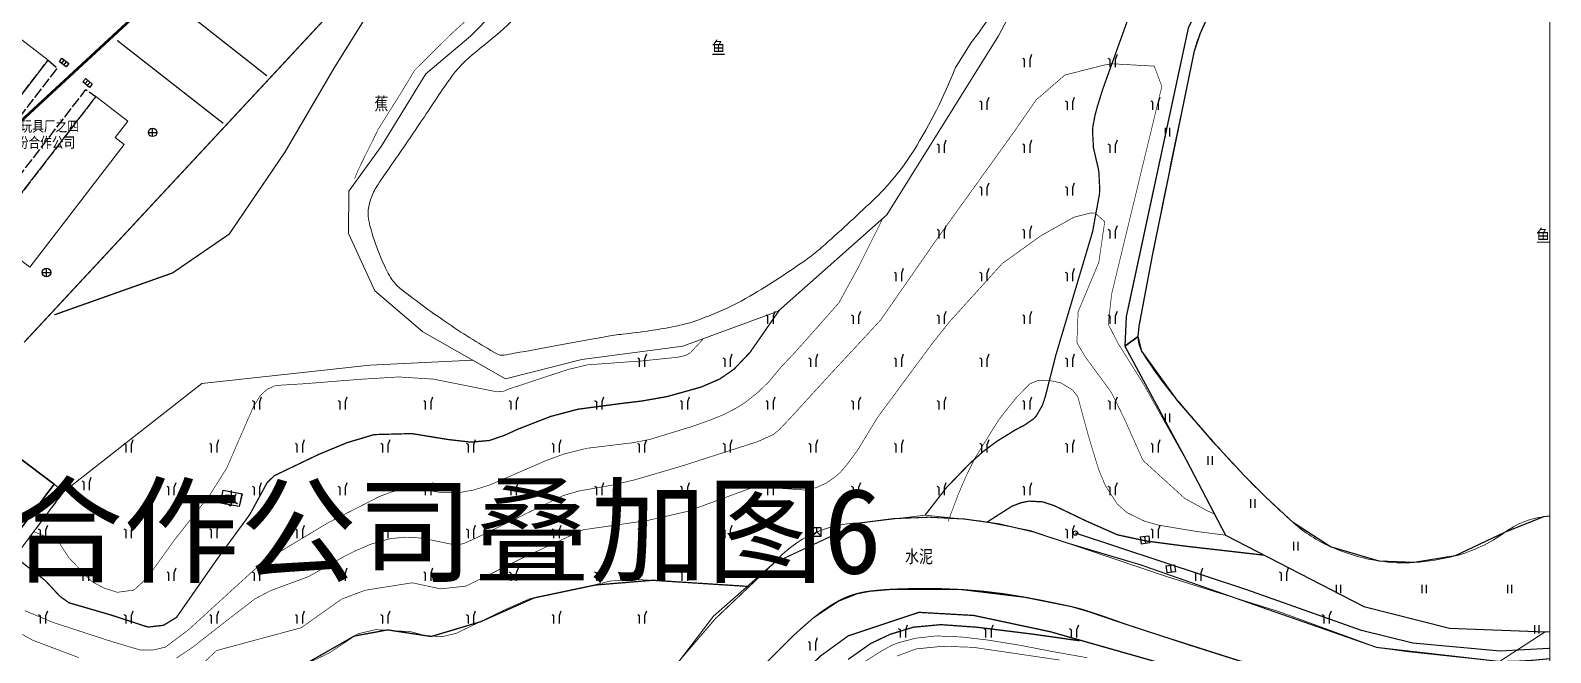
# Model space of a CAD drawing. Extents: x 396500 to 398250, y 1005980 to 1008200.
# Drawn here: x 397522.4 to 397700.1, y 1006905.8 to 1006978.5 of the extents above; entities that cross this region are included whole.
import ezdxf
from ezdxf.enums import TextEntityAlignment as Align

# ---------------------------------------------------------------- set-up
doc = ezdxf.new("R2010")
doc.units = 0
doc.header["$LTSCALE"] = 0.5
for name, pattern in [('X3', [5, 4, -1]), ('X39', [3, 2.5, -0.5]), ('X5', [3, 2, -1])]:
    doc.linetypes.add(name, pattern=pattern)
doc.layers.get('0').update_dxf_attribs({"linetype": 'CONTINUOUS'})
doc.layers.add('ASSIST', color=7, linetype='CONTINUOUS', plot=False)
for name, color, linetype in [('DGX', 2, 'CONTINUOUS'), ('DLDW', 11, 'CONTINUOUS'), ('DLSS', 4, 'CONTINUOUS'), ('DMTZ', 3, 'CONTINUOUS'), ('GXYZ', 2, 'CONTINUOUS'), ('JMD', 6, 'CONTINUOUS'), ('SXSS', 5, 'CONTINUOUS'), ('ZBTZ', 3, 'CONTINUOUS'), ('权属人', 160, 'CONTINUOUS'), ('用地红线', 1, 'CONTINUOUS'), ('门牌号', 1, 'CONTINUOUS')]:
    doc.layers.add(name, color=color, linetype=linetype)
doc.layers.add('绘图层', color=6, linetype='CONTINUOUS', lineweight=5)
doc.styles.add('粗等线体', font='simhei.ttf')
doc.styles.add('细等线体', font='长等线体_0.TTF', dxfattribs={"width": 0.8})
doc.linetypes.add('10421', pattern='A,2,[150,AAA.SHX,S=1,R=0,X=0,Y=1],1e-11', length=2.00000000001)
doc.linetypes.add('1161', pattern='A,0,[149,AAA.SHX,S=0.15,R=0,X=0,Y=0],-1.6', length=1.6)
doc.linetypes.add('443', pattern='A,5,[169,AAA.SHX,S=0.83,R=0,X=0,Y=0],5', length=10)
doc.linetypes.add('8353', pattern='A,1.5,[145,AAA.SHX,S=1,R=0,X=0,Y=-0.1],1.5,-1,1.5,[145,AAA.SHX,S=1,R=0,X=0,Y=1.1],1.5,-1', length=8)

# ---------------------------------------------------------------- blocks, each defined once
blk = doc.blocks.new('gc049')
for p, q in [((-1, 1), (-1, -1)), ((1, 1), (-1, 1)), ((-1, -1), (0, 0)), ((0, 0), (0, 1)), ((0, 0), (1, -1)), ((1, -1), (1, 1)), ((-1, -1), (1, -1))]:
    blk.add_line(p, q)
blk = doc.blocks.new('gc121')
for p, q in [((-0.5, -1), (-0.5, 1)), ((0.5, -1), (0.5, 1))]:
    blk.add_line(p, q)
blk = doc.blocks.new('gc043')
for p, q in [((-1, 0), (1, 0)), ((-8.881784197001252e-16, -1), (-8.881784197001252e-16, 1))]:
    blk.add_line(p, q)
blk.add_circle((0, 0), 1)
blk = doc.blocks.new('gc041')
for p, q in [((-1, 0.5), (1, 0.5)), ((-1, -0.5), (-1, 0.5)), ((-0.3300000000000001, 0.5), (-0.3300000000000001, -0.5)), ((0.3300000000000001, 0.5), (0.3300000000000001, -0.5)), ((1, 0.5), (1, -0.5)), ((1, -0.5), (-1, -0.5))]:
    blk.add_line(p, q)
blk = doc.blocks.new('gc170')
at = {"linetype": 'Continuous'}
blk.add_circle((0, 0), 0.5, dxfattribs=at)
blk = doc.blocks.new('gc246')
at = {"flags": 128}
for points in [[(-0.3932589669458864, 0.419282816671533), (-0.3932589669458862, 2.219282816671533), (-0.8262716688381055, 2.469282816671533)], [(1.217165205044916, 3.346913961614623), (0.8067410330541137, 2.219282816671533), (0.8067410330541136, 0.419282816671533)]]:
    blk.add_lwpolyline(points, dxfattribs=at)

msp = doc.modelspace()

# ---------------------------------------------------------------- linework, layer by layer
at = {"layer": 'ASSIST', "linetype": 'Continuous', "flags": 128}
for points in [[(397700, 1006906.287435809), (397699.8689997284, 1006906.267407621), (397694.1884857781, 1006905.930962146), (397683.9960013997, 1006906.879992005), (397677.9774308981, 1006908.357694517), (397664.5730742235, 1006913.125426831), (397644.549616124, 1006919.745445924)], [(397652.1292792408, 1006919.283800582), (397652.2327915339, 1006918.494471489)], [(397655.1345416892, 1006915.909520339), (397655.2380539826, 1006915.120191247)], [(397655.154359442, 1006915.104302623), (397655.154359442, 1006915.104302623)]]:
    msp.add_lwpolyline(points, dxfattribs=at)
at = {"layer": 'ASSIST', "linetype": '1161', "flags": 128}
msp.add_lwpolyline([(397683.864867496, 1006874.418509887), (397680.2603499713, 1006878.80072779), (397683.1810178501, 1006883.26814088), (397683.2993834156, 1006886.073758434), (397683.311774949, 1006886.367474798), (397682.7498961092, 1006889.621113016), (397680.83338259, 1006890.803720311), (397678.6715415909, 1006891.285035021), (397675.7377816268, 1006891.822764091), (397671.7655570803, 1006892.526157868), (397670.4656880731, 1006893.2144809), (397661.1301679391, 1006893.671794711), (397650.8411539996, 1006895.051462915), (397646.0516148859, 1006895.565350608), (397637.2884816183, 1006895.979420001), (397628.8001729471, 1006895.784815492), (397617.1903938737, 1006895.321515894), (397583.5247051656, 1006875.227558749), (397575.9420302408, 1006870.701706143), (397569.98574645, 1006860.249992817), (397569.462133317, 1006855.643753833), (397567.1793167061, 1006832.322044258), (397563.4173263039, 1006833.822497572), (397563.9175690318, 1006837.625087164), (397564.2759673496, 1006840.615542954), (397563.8448410587, 1006843.005520176), (397564.0874204391, 1006850.965533005), (397564.4984598912, 1006855.858818395), (397566.1904121431, 1006861.612038796), (397566.7053523356, 1006864.664036215), (397567.0942663006, 1006870.551592486), (397566.9073130153, 1006872.833178722), (397566.4191979978, 1006874.099656253), (397562.8150579727, 1006876.749465807), (397559.3864947967, 1006878.460981637), (397559.2888316005, 1006881.791066903), (397560.0727178, 1006881.812756918), (397560.2622373879, 1006881.817610823), (397563.845782138, 1006881.96952028), (397567.5576575384, 1006882.314762207), (397577.7816889059, 1006883.734256678), (397582.3829294984, 1006884.518258786), (397586.0446060387, 1006885.302693306), (397589.3437088797, 1006886.417728754), (397592.9554441223, 1006888.36705849), (397595.5872861651, 1006890.283519436), (397598.4102080184, 1006892.835346735), (397602.9460224607, 1006898.11162019), (397608.1935991636, 1006904.357863721), (397611.6984461062, 1006907.849960005), (397614.0233059374, 1006909.90717178), (397616.8071118444, 1006911.794103251), (397619.0741589777, 1006912.688438679), (397620.5077369466, 1006912.955760437), (397623.1621328154, 1006913.183654695), (397631.2670032805, 1006913.145541706), (397638.6261820422, 1006912.252471839), (397644.0984371174, 1006911.144117414), (397646.0942695903, 1006910.595866463), (397649.6128420226, 1006909.386936222), (397652.4553845648, 1006908.420202592), (397657.8563065316, 1006906.693458921), (397671.2197005844, 1006902.44019412), (397681.4301657709, 1006899.146258968), (397687.083973859, 1006897.269032407), (397689.0827838355, 1006896.251127219), (397691.515139617, 1006894.132266552), (397692.8754111009, 1006892.035875778), (397693.8984394899, 1006888.457392481), (397694.0253417388, 1006885.427698859), (397693.5366919147, 1006883.68037336), (397691.4379829233, 1006880.562434313), (397688.6449102724, 1006878.047505189)], close=True, dxfattribs=at)
at = {"layer": 'DGX', "color": 3, "linetype": 'Continuous', "lineweight": -2, "const_width": 0.15, "flags": 128}
for points, elevation in [([(397589.4035979896, 1007000), (397588.3402929473, 1006999.11114786), (397581.3630691859, 1006997.316816049), (397574.5192388542, 1006995.816676079), (397569.8505796021, 1006991.839668863), (397563.711147156, 1006983.341679616), (397557.9363831131, 1006974.086083553), (397552.1943202873, 1006964.272812982), (397545.6687259785, 1006954.669534521), (397539.0534777943, 1006950.131299953), (397525.2116338255, 1006945.227968595)], 20), ([(397609.9642502264, 1006945.798162884), (397606.5260538983, 1006940.848521019), (397604.649864408, 1006938.882445381), (397602.9901305531, 1006937.738002712), (397600.8226296112, 1006936.797914318), (397596.8322256829, 1006935.684346071), (397593.9318304897, 1006935.172015242), (397591.566612202, 1006934.889308732), (397586.4087641654, 1006934.207604851), (397583.2228493555, 1006933.361691834), (397579.3723255417, 1006931.865305924), (397577.855100029, 1006931.16807674), (397576.0622350885, 1006930.554862899), (397573.9013209392, 1006930.363101696), (397571.1897038733, 1006930.675721998), (397567.0165164481, 1006931.360303576), (397562.601734877, 1006931.244184707), (397559.4356128924, 1006930.300304129), (397556.154392384, 1006928.942664348), (397550.9407837404, 1006926.447788726), (397550.1021114392, 1006925.639092811), (397548.0738822258, 1006921.917550397), (397544.1824748712, 1006916.596310217), (397539.50277769, 1006909.891233141), (397537.9969492755, 1006908.968444492), (397536.1717181986, 1006908.758817234), (397531.8262764105, 1006910.17700612), (397526.9487320945, 1006911.5951992), (397525.8845432621, 1006912.348610603), (397524.1552343816, 1006914.209985875), (397520.6193567376, 1006916.965344776)], 20), ([(397634.2087394936, 1006921.012528905), (397637.1297477673, 1006922.87484484), (397638.1885415986, 1006923.280664388), (397639.1299317428, 1006923.47315766), (397640.7293495555, 1006923.385085601), (397642.0656983764, 1006922.944469117), (397645.841228819, 1006921.13721922), (397649.4628220474, 1006919.534933328), (397652.8189804672, 1006918.814420085), (397657.3468662503, 1006918.216994217), (397666.6760746944, 1006917.150388638)], 22.5), ([(397554.5201623775, 1006904.426227282), (397560.2916845347, 1006907.714632587), (397564.1769593527, 1006908.430200197), (397569.2747080894, 1006907.65978688), (397575.0192724536, 1006909.378265006), (397581.2940563116, 1006912.166602701), (397588.4370353312, 1006913.671105852), (397595.140987377, 1006914.226036375), (397606.4299511212, 1006913.5004278)], 22), ([(397617.9875030901, 1006904.979041298), (397620.6461986837, 1006906.850811518), (397622.9082265901, 1006907.918055547), (397625.6380871249, 1006908.749722703), (397628.8440867854, 1006909.043940004), (397633.1193938326, 1006908.734050578), (397639.6717275297, 1006907.917925506), (397645.0433461913, 1006907.159895524)], 22.5)]:
    msp.add_lwpolyline(points, dxfattribs=dict(at, elevation=elevation))
at = {"layer": 'DGX', "linetype": 'Continuous', "const_width": 0.075, "flags": 128}
for points, elevation in [([(397594.7675515294, 1007000), (397591.2459485437, 1006996.472390563), (397588.5626997713, 1006994.563221912), (397586.0909234528, 1006992.160813098), (397578.6649782902, 1006984.448369474), (397571.6240042938, 1006978.054022234), (397567.3489791405, 1006973.827185654), (397565.639707455, 1006970.991903565), (397563.106932769, 1006966.966591375), (397560.742443937, 1006962.176308461), (397560.3252995192, 1006961.149412223)], 19), ([(397648.8168763889, 1006974.571763157), (397647.8691901693, 1006974.402860078), (397643.3184013549, 1006973.243512008), (397639.9699729661, 1006970.350512915), (397637.1923707338, 1006966.352435085), (397628.0605444221, 1006953.65886619), (397621.7956892069, 1006944.632543299), (397615.9339163472, 1006938.318773241), (397611.2309869317, 1006933.179239102), (397609.9608391508, 1006931.833433118), (397609.2321549309, 1006931.23433929), (397607.4081649615, 1006930.420974458), (397598.5260048196, 1006927.561394727), (397593.0585126325, 1006925.963014158), (397590.5499991566, 1006925.361923561), (397586.4834658572, 1006924.645360109), (397584.6802664662, 1006924.115259708), (397574.7082760491, 1006919.259623429), (397573.1184498041, 1006918.536096453), (397572.2862669539, 1006918.330966122), (397571.4414827586, 1006918.475931035), (397568.09447914, 1006919.171874631), (397565.9802565901, 1006919.238145571), (397564.438322493, 1006919.077997091), (397562.2913768868, 1006918.471167879), (397560.4134595803, 1006917.663747212), (397559.2529997436, 1006917.098283852), (397554.917625, 1006914.6455), (397550.5297338074, 1006913.031346428), (397548.6727936509, 1006912.055030927), (397545.5854617123, 1006909.683665577), (397541.461942922, 1006906.456868996), (397539.5181576887, 1006905.140423076)], 21), ([(397656.9978165582, 1006929.121689978), (397652.4905690072, 1006937.175939711), (397649.5387888939, 1006941.886299871), (397648.3884528957, 1006944.139639307), (397648.7745735946, 1006947.637010064), (397654.6513318862, 1006971.918264033), (397653.7558523354, 1006974.285029403), (397648.8951810343, 1006974.557224531)], 21), ([(397622.0274362954, 1006956.470920599), (397619.2664404218, 1006950.943513434), (397616.9094223203, 1006946.63361353), (397612.6674593395, 1006941.842169823), (397611.668789626, 1006940.733740322), (397610.2242865227, 1006939.213720377), (397608.7218082871, 1006937.408762239), (397607.4690765702, 1006936.196190292), (397605.9423277882, 1006934.980010736), (397604.7633081219, 1006934.257335323), (397603.1955216746, 1006933.472533526), (397601.7273564109, 1006932.893302523), (397599.8851797553, 1006932.23172994), (397594.7911392448, 1006930.671527104), (397592.7997863362, 1006930.289724605), (397587.4935083335, 1006929.648262346), (397584.7663652562, 1006928.973886946), (397582.7076275117, 1006928.214778876), (397576.1966802879, 1006925.391241677), (397574.2962608103, 1006924.788070412), (397572.7821258985, 1006924.508543632), (397570.2486199248, 1006924.503983781), (397568.4324740792, 1006924.801133313), (397566.8593662823, 1006924.922449656), (397565.7803409427, 1006924.832213285), (397564.591416752, 1006924.525625241), (397563.2489115933, 1006924.026994937), (397557.1723438785, 1006920.918016156), (397550.7840553889, 1006917.077808573), (397550.3278388776, 1006916.88724711), (397549.8648084428, 1006916.615019446), (397540.960705845, 1006908.486123936), (397538.2110849321, 1006906.418049444), (397536.7048103678, 1006906.063484394), (397535.204433092, 1006906.09539076), (397531.884454338, 1006907.084488104), (397525.0694276678, 1006909.303968916), (397521.7747658842, 1006910.676240488)], 20.5), ([(397646.8712836758, 1006957.147653077), (397646.3625123165, 1006957.1402355), (397644.3651514592, 1006956.632613873), (397640.5108425905, 1006954.470315248), (397635.9931310383, 1006951.224218891), (397629.8182975478, 1006944.399278208), (397627.8089301341, 1006941.877574731), (397621.4058781436, 1006933.215088669), (397619.1192471064, 1006929.456157162), (397617.7300503485, 1006927.566818725), (397617.0274780567, 1006926.791786837), (397616.4520584439, 1006926.28333209), (397615.4096903902, 1006925.565803813), (397614.2245463046, 1006925.038425898), (397612.8850181816, 1006924.772062696), (397607.1089688269, 1006925.168555714), (397599.1776917044, 1006922.263415236), (397594.5360713765, 1006921.206591324), (397587.0482022115, 1006920.127257609), (397580.0912350261, 1006916.902453602), (397573.3633048991, 1006913.549797607), (397570.3858637, 1006913.222004373), (397567.0492413793, 1006913.931965517), (397561.5577606842, 1006913.066692607), (397558.7873125, 1006912.01675), (397554.0682978723, 1006908.680297872), (397544.1961232877, 1006906.017191781), (397541.341239135, 1006903.333161941)], 21.5), ([(397646.9383033229, 1006957.043732711), (397647.9732260925, 1006956.117325522), (397647.2826074174, 1006951.354972781), (397644.8608518983, 1006945.586701131), (397644.7231111743, 1006941.975111428), (397645.7165849744, 1006940.3024133), (397648.7625770812, 1006936.160358818), (397650.2151167293, 1006933.20854628), (397652.4385112686, 1006928.237685755), (397657.3363968505, 1006923.776698426), (397660.030019852, 1006922.306932249), (397660.7319043234, 1006921.99643694)], 21.5), ([(397601.0932316026, 1006942.45616811), (397599.5608369984, 1006940.802821841), (397599.0229669709, 1006940.495621342), (397598.0664219056, 1006940.27629549), (397594.0121374448, 1006939.862720862), (397587.4893794204, 1006939.387573576), (397585.2443782109, 1006938.845782005), (397578.4122437257, 1006936.590669761), (397577.6713674499, 1006936.286007174), (397576.9571060346, 1006936.236045983), (397569.5653456377, 1006937.719356407), (397565.4885427823, 1006937.977694776), (397561.0567345143, 1006937.71050518), (397554.453134155, 1006937.185975599), (397551.0639940778, 1006936.97582398), (397550.1074042553, 1006936.537234043), (397549.3151032791, 1006935.826448115), (397548.4994360815, 1006934.520841802), (397545.3600019639, 1006927.301479077), (397543.4187476163, 1006924.221348584), (397539.1784268214, 1006918.825628056), (397536.1366346045, 1006914.567130784), (397534.5356789513, 1006913.081299229), (397532.589281714, 1006912.820523625), (397531.0863492169, 1006913.294030708), (397529.5997539125, 1006914.077762807), (397526.9369456292, 1006916.853490796), (397525.6932504727, 1006918.754553962), (397522.8236487347, 1006919.898176875)], 19.5), ([(397629.6694727492, 1006921.106457472), (397630.8781245886, 1006924.315799154), (397631.8663248652, 1006926.586645841), (397632.8511194288, 1006928.566595554), (397635.6008486426, 1006932.984648229), (397637.6628079512, 1006935.588591349), (397639.2181847655, 1006937.167616652), (397640.0715136894, 1006937.524038598), (397641.4460000523, 1006937.579852213), (397642.8326902037, 1006937.297566088), (397644.1979801502, 1006936.469636932), (397644.8254349455, 1006935.67226302), (397646.0863394854, 1006931.020339742), (397647.2644206514, 1006927.172455063), (397648.0360151843, 1006925.305155903), (397649.4368083596, 1006923.131247294), (397650.566013018, 1006922.134762405), (397652.6347840685, 1006921.124529088), (397654.3133682138, 1006920.657468017), (397658.6891683373, 1006919.928063688), (397662.1016583979, 1006919.495328544)], 22), ([(397606.1695640239, 1006913.546546564), (397592.8186381912, 1006914.352331223), (397590.1634225655, 1006914.126327098), (397585.9133919296, 1006913.109681883), (397580.7941561259, 1006912.073647868), (397578.033478811, 1006910.857015263), (397572.2221592907, 1006908.043105346), (397570.5169668321, 1006907.626090905), (397568.4671034117, 1006907.789272293), (397566.8526091415, 1006908.224417067), (397562.7528904125, 1006908.460119787), (397560.6944122459, 1006907.96596124), (397557.4342094467, 1006905.776721421), (397554.4190483141, 1006904.324625205)], 22), ([(397528.0709528417, 1006905.199453629), (397522.7419617607, 1006907.204688605), (397520.9587417667, 1006908.191159945)], 21), ([(397620.03338361, 1006904.792662145), (397621.6784188585, 1006905.834522869), (397623.0560481702, 1006906.614752232), (397623.8498783655, 1006906.924243142), (397625.8701417779, 1006907.455207691), (397628.2402758248, 1006907.725241426), (397631.2094267504, 1006907.606563672), (397634.3569402344, 1006907.236653699), (397638.0450898745, 1006906.641171676), (397641.8054103205, 1006905.910559523), (397645.925960187, 1006905.179666312)], 23), ([(397623.7091383987, 1006905.380966704), (397625.917977143, 1006906.206068851), (397629.0415770005, 1006906.518265468), (397632.6109859123, 1006906.393370881), (397642.6894195481, 1006904.911302145)], 23.5)]:
    msp.add_lwpolyline(points, dxfattribs=dict(at, elevation=elevation))
at = {"layer": 'DLDW', "color": 11, "linetype": 'Continuous'}
for p, q in [((397652.1292792408, 1006919.283800582), (397653.1207897877, 1006919.413826868)), ((397652.2327915339, 1006918.494471489), (397653.224302081, 1006918.624497776)), ((397652.6250345142, 1006919.348813724), (397652.7285468075, 1006918.559484632)), ((397653.1207897877, 1006919.413826868), (397653.224302081, 1006918.624497776)), ((397655.1345416892, 1006915.909520339), (397656.1260522363, 1006916.039546625)), ((397655.2380539826, 1006915.120191247), (397656.2295645296, 1006915.250217533)), ((397655.6302969628, 1006915.974533482), (397655.7338092561, 1006915.18520439)), ((397656.1260522363, 1006916.039546625), (397656.2295645296, 1006915.250217533))]:
    msp.add_line(p, q, dxfattribs=at)
at = {"layer": 'DLSS', "linetype": 'X3', "const_width": 0.15, "flags": 128}
msp.add_lwpolyline([(397660.4510652915, 1007000), (397660.4458987493, 1006999.991624951), (397659.6015125809, 1006998.752245215), (397658.1642555721, 1006997.443253455), (397657.723601886, 1006997.123714298), (397656.9398117916, 1006996.200924592), (397656.3482665141, 1006995.003369475), (397653.6291829148, 1006987.934264728), (397647.7430943481, 1006971.590154623), (397647.1495194411, 1006969.680422183), (397646.8394718778, 1006968.551239618), (397646.5939424443, 1006967.246325004), (397646.5513729285, 1006966.748203951), (397646.6561272425, 1006964.755000947), (397646.9110168672, 1006963.644191474), (397647.2216678318, 1006962.321362426), (397647.2972117345, 1006961.827140268), (397647.3904368025, 1006959.895950403), (397647.357756468, 1006959.332569694), (397646.5470463076, 1006954.908754021), (397642.264159056, 1006940.538376), (397641.0349263166, 1006935.692925101), (397640.7059957979, 1006934.701581771), (397639.9909838447, 1006933.442489423), (397639.6493663334, 1006933.077806781), (397638.6421991705, 1006932.375786217), (397637.5198143843, 1006931.786567771), (397635.3939205392, 1006930.472769363), (397633.786882975, 1006929.282986548), (397632.1883476854, 1006927.850918095), (397629.465339251, 1006925.032838886), (397626.9977594941, 1006921.851022723)], dxfattribs=at)
at = {"layer": 'DLSS', "linetype": 'Continuous', "lineweight": 0, "const_width": 0.125, "flags": 128}
for points in [[(397521.6039019645, 1006871.476643341), (397522.6511394472, 1006879.210116302), (397524.7536035503, 1006883.816310999), (397527.2031555521, 1006885.03022087), (397530.3829540535, 1006885.52629723), (397570.5176059555, 1006890.513024585), (397578.9260999007, 1006891.782143796), (397585.2581494672, 1006893.420129843), (397590.5367493019, 1006896.360624492), (397595.9741216906, 1006901.824464397), (397598.2489231756, 1006904.807621133), (397602.487, 1006909.75), (397609.3408223579, 1006916.25053896), (397619.2958069896, 1006920.911087745, -0.134272843277939), (397643.527, 1006918.602), (397652.192, 1006916.021), (397667.361, 1006910.705), (397679.774, 1006906.379), (397694.135, 1006904.739, 0.02911631960014945), (397700, 1006905.068844242, 0.02911631960014945)], [(397608.1935991636, 1006904.357863721, -0.011408), (397611.6984461062, 1006907.849960005, -0.018185), (397614.0233059374, 1006909.90717178, -0.046204), (397616.8071118444, 1006911.794103251, -0.063884), (397619.0741589777, 1006912.688438679, -0.031912), (397620.5077369466, 1006912.955760437, -0.017455), (397623.1621328154, 1006913.183654695, -0.027728), (397631.2670032805, 1006913.145541706, -0.03032), (397638.6261820422, 1006912.252471839, -0.009227), (397644.0984371174, 1006911.144117414, -0.024903), (397646.0942695903, 1006910.595866463, -0.006534), (397649.6128420226, 1006909.386936222, 0.008097), (397652.4553845648, 1006908.420202592, 0.001094), (397657.8563065316, 1006906.693458921), (397671.2197005844, 1006902.44019412, -0.00152)]]:
    msp.add_lwpolyline(points, format="xyb", dxfattribs=at)
at = {"layer": 'DMTZ', "linetype": '10421', "lineweight": 0}
for points in [[(397595.4453439062, 1007000), (397595.4337823682, 1006999.988189605), (397591.382764549, 1006995.849975537), (397585.4100914884, 1006989.662659923), (397579.3234256144, 1006983.339338285), (397573.8787190516, 1006977.78605057), (397568.6319513506, 1006973.389773317), (397563.4224010929, 1006964.878498023), (397559.6416753462, 1006959.688298237), (397559.5849366481, 1006954.743295231), (397562.6782906826, 1006948.04345868), (397568.2905450542, 1006943.229755234), (397577.9628339787, 1006937.762266326), (397586.8787154953, 1006940.004737458), (397598.6886327289, 1006941.571361516), (397599.8447225494, 1006941.996148751), (397609.8024169611, 1006945.654948791), (397622.5248220523, 1006956.91362108), (397635.5697170631, 1006977.825310422), (397642.0370715408, 1006990.041652185), (397642.4796600097, 1006997.829675582), (397642.3660804254, 1006999.990669584), (397642.3655900285, 1007000)], [(397668.1640078947, 1007000), (397668.1599617395, 1006999.992032574), (397665.7557959387, 1006995.257905528), (397657.7156707429, 1006978.702480651), (397650.4864488206, 1006945.053098601), (397650.3136328153, 1006941.571089464), (397657.4753341722, 1006928.298467881), (397662.0987992776, 1006919.49671218), (397678.265, 1006911.151), (397688.2803732067, 1006908.636095642), (397699.427, 1006908.207), (397700, 1006908.246623555)]]:
    msp.add_lwpolyline(points, dxfattribs=at)
at = {"layer": 'JMD', "color": 6, "linetype": '443', "const_width": 0.15, "flags": 128}
for points in [[(397521.6926088991, 1006942.020292922), (397570.4226492209, 1006994.39693758), (397575.5809187543, 1007000)], [(397537.719660389, 1006982.862816771), (397550.0817094413, 1006973.144354825)], [(397544.9682570724, 1006967.60352288), (397532.5757453715, 1006977.286868053)]]:
    msp.add_lwpolyline(points, dxfattribs=at)
at = {"layer": 'JMD', "linetype": 'Continuous', "lineweight": 0}
msp.add_lwpolyline([(397520.7837158495, 1006977.845244945), (397524.5028662844, 1006974.998441466), (397514.0115864774, 1006961.368887071), (397519.5668124732, 1006957.092180612), (397530.0620920159, 1006970.726735219), (397533.8002444588, 1006967.841932745), (397532.3373449128, 1006965.94085544), (397533.4063884529, 1006965.116911929), (397522.3681450545, 1006950.79832863), (397507.175527093, 1006962.492525844), (397518.214769276, 1006976.834109196), (397519.337815088, 1006975.967168538)], close=True, dxfattribs=at)
at = {"layer": 'JMD', "linetype": 'X39', "flags": 128}
msp.add_lwpolyline([(397524.5028662844, 1006974.998441466), (397525.5689152671, 1006974.071497797), (397515.9885728944, 1006961.625991538), (397519.3097080058, 1006959.069167029), (397528.9200490045, 1006971.540674872), (397530.0630229249, 1006970.719539924), (397519.5668124732, 1006957.092180612), (397514.0115864774, 1006961.368887071)], close=True, dxfattribs=at)
at = {"layer": 'JMD', "linetype": 'Continuous', "flags": 128}
for points in [[(397525.1914842685, 1006925.454477784), (397520.7953096331, 1006928.759245488), (397512.2279107184, 1006917.383792757), (397516.6240853538, 1006914.079025054)], [(397525.1914842685, 1006925.454477784), (397516.6240853538, 1006914.079025054), (397512.2279107184, 1006917.383792757), (397520.7953096331, 1006928.759245488)]]:
    msp.add_lwpolyline(points, close=True, dxfattribs=at)
at = {"layer": 'JMD', "linetype": 'X5', "lineweight": 0}
msp.add_lwpolyline([(397525.1914842685, 1006925.454477784), (397526.3015333568, 1006924.525536441), (397517.7721330154, 1006913.177085717), (397516.6240853538, 1006914.079025054)], close=True, dxfattribs=at)
at = {"layer": 'SXSS', "color": 5, "linetype": 'Continuous', "lineweight": 0}
for points in [[(397700, 1006921.744587635, 0.00512466112456287), (397699.2596854049, 1006921.652675824, 0.125442), (397694.7076634604, 1006919.816837437, -0.095325), (397688.9099276981, 1006917.06712892, -0.046502), (397684.1471478938, 1006916.299282021, -0.054791), (397680.0529590456, 1006916.473660903, -0.067105), (397674.3655432814, 1006918.146406278, -0.077057), (397670.0237223292, 1006920.953130948, -0.009298), (397666.8173438376, 1006923.917950662, -0.011239), (397664.2674303872, 1006926.477826784, -0.008561), (397660.9753533204, 1006930.055485083, -0.006032), (397656.4539659731, 1006935.266413921, -0.037889), (397652.3207305252, 1006940.972825913, -0.15116), (397651.8725720981, 1006942.720171842, -0.031883), (397652.0091380805, 1006943.926530608, -0.004502), (397653.5930622798, 1006952.36826277, -0.004279), (397658.469466566, 1006976.054808452, -0.049058), (397659.1137042425, 1006978.068554525, -0.010454), (397659.6281663674, 1006979.194542379, -0.001077), (397664.8700737283, 1006990.000858717, -0.00266), (397668.6430197433, 1006997.633043934), (397669.8304441405, 1006999.992120845, -3.146821467857628e-06), (397669.8344287271, 1007000)], [(397636.4158085, 1006983.147476254, -0.042605), (397632.3677587596, 1006977.036141224), (397630.4989170757, 1006974.040042468, -0.04583), (397625.6901558182, 1006964.483062862, -0.064171), (397620.8407351303, 1006958.558532092, -0.006872), (397614.9213346237, 1006953.121507651, -0.027243), (397613.337089391, 1006951.854135578, -0.022233), (397606.5160514783, 1006947.426040394, -0.037767), (397602.2134348322, 1006945.316547777, -0.007081), (397599.9807182988, 1006944.46034927, -0.025844), (397599.3544903198, 1006944.266396704, -0.013519), (397597.3219810068, 1006943.808398519, -0.011451), (397594.898536721, 1006943.388161244, -0.011226), (397591.6609599061, 1006942.976916343, 0.018602), (397589.7105730833, 1006942.699887102, 0.001235), (397588.4240134184, 1006942.464756503), (397583.9426292091, 1006941.637582313, -0.001078), (397579.0169155268, 1006940.742979218, -0.004191), (397577.7476879248, 1006940.526254961, -0.17043), (397576.9415651435, 1006940.670344695, -0.02067), (397571.3654972811, 1006944.133917721, -0.016507), (397565.7887064077, 1006948.201499936, -0.071517), (397564.6802212987, 1006949.356564467, -0.042686), (397564.1148360399, 1006950.306841317, -0.018873), (397563.1110502526, 1006952.593481554, -0.034188), (397562.0040840962, 1006956.078470625, -0.088965), (397561.9167914888, 1006957.490418454, -0.062419), (397562.2852111197, 1006958.993344898, -0.058056), (397563.0546341778, 1006960.467478584, -0.002978), (397564.4417732125, 1006962.482102786, 0.002233), (397566.2953859233, 1006965.165649837, 0.004384), (397569.7549394857, 1006970.318696897, -0.009426), (397571.3879878603, 1006972.698918949, -0.071264), (397574.5461613131, 1006976.005343451, 0.034411), (397581.5444789813, 1006982.329455648)]]:
    msp.add_lwpolyline(points, format="xyb", dxfattribs=at)
at = {"layer": 'SXSS', "linetype": '10421', "flags": 128}
for points in [[(397544.6621223628, 1006923.252689125), (397544.9512385317, 1006924.749223967), (397547.1836924267, 1006924.3179353), (397546.8323524561, 1006922.833421499)], [(397546.8323524561, 1006922.833421499), (397544.6621223628, 1006923.252689125), (397544.9512385317, 1006924.749223967), (397547.121468625, 1006924.329956341)]]:
    msp.add_lwpolyline(points, close=True, dxfattribs=at)
at = {"layer": 'SXSS', "linetype": '8353', "const_width": 0.15, "flags": 128}
msp.add_lwpolyline([(397687.0260416485, 1006877.996984678), (397688.8384512278, 1006888.235125103), (397687.328283722, 1006891.405045308), (397683.6301491396, 1006893.951849896), (397669.4548553599, 1006899.511100858), (397656.4256174852, 1006904.012412379), (397641.6263955182, 1006908.21263037), (397632.684294973, 1006910.115157857), (397626.2642756948, 1006910.479818614), (397618.0074205981, 1006907.737382304), (397614.754545573, 1006905.372210414), (397606.9289476558, 1006897.762796886), (397600.5583021263, 1006891.054460241), (397594.6505830934, 1006885.737148061), (397587.3527502945, 1006882.572762427), (397577.8669529553, 1006878.737261176), (397572.395338971, 1006871.431972038), (397570.6671650355, 1006870.539500831), (397567.0187320682, 1006869.421270521)], dxfattribs=at)
at = {"layer": 'ZBTZ', "linetype": 'Continuous', "flags": 128}
for points in [[(397668.1640078947, 1007000), (397668.1599617395, 1006999.992032574), (397665.7557959387, 1006995.257905528), (397657.7156707429, 1006978.702480651), (397650.7057637827, 1006946.073929477), (397650.4864488206, 1006945.053098601), (397650.3136328153, 1006941.571089464), (397651.8725720981, 1006942.720171842), (397652.0091380805, 1006943.926530608), (397653.5930622798, 1006952.36826277), (397658.469466566, 1006976.054808452), (397659.1137042425, 1006978.068554525), (397659.6281663674, 1006979.194542379), (397664.8700737283, 1006990.000858717), (397668.6430197433, 1006997.633043934), (397669.8457048503, 1007000)], [(397700, 1006921.720225114), (397699.2596854049, 1006921.652675824), (397694.7076634604, 1006919.816837437), (397688.9099276981, 1006917.06712892), (397684.1471478938, 1006916.299282021), (397680.0529590456, 1006916.473660903), (397674.3655432814, 1006918.146406278), (397670.0237223292, 1006920.953130948), (397666.8173438376, 1006923.917950662), (397664.2674303872, 1006926.477826784), (397660.9753533204, 1006930.055485083), (397656.4539659731, 1006935.266413921), (397652.3207305252, 1006940.972825913), (397651.8725720981, 1006942.720171842), (397650.3136328153, 1006941.571089464), (397657.4753341722, 1006928.298467881), (397662.0987992776, 1006919.49671218), (397678.265, 1006911.151), (397688.2803732067, 1006908.636095642), (397699.427, 1006908.207), (397700, 1006908.246623555)]]:
    msp.add_lwpolyline(points, dxfattribs=at)
at = {"layer": 'ZBTZ', "color": 0, "linetype": '1161', "lineweight": 0}
msp.add_lwpolyline([(397642.0370715408, 1006990.041652185), (397635.5697170631, 1006977.825310422), (397622.5248220523, 1006956.91362108), (397609.8024169611, 1006945.654948791), (397599.8447225494, 1006941.996148751), (397598.6886327289, 1006941.571361516), (397586.8787154953, 1006940.004737458), (397577.9628339787, 1006937.762266326), (397574.1213136428, 1006939.933776088), (397562.0916240828, 1006939.372816772), (397542.466441226, 1006937.212592809), (397526.2515458194, 1006924.515574268), (397517.7721330154, 1006913.177085717)], dxfattribs=at)
msp.add_lwpolyline([(397595.9741216906, 1006901.824464397), (397602.2432721654, 1006910.04577891), (397609.3408223579, 1006916.25053896, -0.212558), (397619.2958069896, 1006920.911087745), (397626.9977594941, 1006921.851022723), (397633.3640661223, 1006921.176038633), (397639.2592486326, 1006920.034864163), (397655.3078489711, 1006914.626568937), (397668.2831878513, 1006910.587887015), (397679.824, 1006906.379), (397683.4955190563, 1006905.875842799), (397694.122, 1006904.754), (397699.427, 1006908.207), (397688.2803732067, 1006908.636095642), (397678.265, 1006911.151), (397662.0987992776, 1006919.49671218), (397657.4753341722, 1006928.298467881), (397650.3136328153, 1006941.571089464), (397650.4864488206, 1006945.053098601), (397650.7057637827, 1006946.073929477), (397657.7156707429, 1006978.702480651)], format="xyb", dxfattribs=at)
at = {"layer": '用地红线', "linetype": 'Continuous', "const_width": 0.3, "flags": 128}
msp.add_lwpolyline([(396896.9668, 1006409.3063, -0.09018937019529903), (397228.6938, 1007024.0281), (397387.8011, 1007222.911), (397401.3048, 1007212.1075), (397426.3276, 1007243.3847), (397412.8238, 1007254.1882), (397549.4859, 1007427.1585), (397597.059, 1007408.4873), (397590.114, 1007392.957), (397593.63, 1007391.179), (397580.301, 1007365.498), (397677.782, 1007288.139), (397658.9831, 1007180.1783), (397680.0979, 1007163.5814), (397691.2146, 1007135.0639, -0.05700319970458604), (397648.0525, 1007084.9529), (397357.4991, 1006816.5027, 0.1416677477358294), (397271.3215, 1006673.8569), (397185.6568, 1006354.3993)], format="xyb", dxfattribs=at)
at = {"layer": '绘图层', "linetype": 'Continuous', "flags": 128}
msp.add_lwpolyline([(397300, 1007130), (397300, 1006730), (397700, 1006730), (397700, 1007130)], close=True, dxfattribs=at)

# ---------------------------------------------------------------- block references
at = {"layer": 'GXYZ', "xscale": 0.5, "yscale": 0.5, "zscale": 0.5}
for p, rotation in [((397526.3638822928, 1006974.695539801), 142.4662324386048), ((397529.1150077352, 1006972.321685178), 139.2078583843248)]:
    msp.add_blockref('gc041', p, dxfattribs=dict(at, rotation=rotation))
at = {"layer": 'GXYZ', "linetype": 'Continuous', "xscale": 0.5, "yscale": 0.5, "zscale": 0.5, "rotation": 0.003033746810568585}
for p in [(397536.7173127789, 1006966.54908689), (397524.3151776552, 1006950.181431512)]:
    msp.add_blockref('gc043', p, dxfattribs=at)
at = {"layer": 'GXYZ', "linetype": 'Continuous', "xscale": 0.4999999999999999, "yscale": 0.5, "zscale": 0.5}
msp.add_blockref('gc049', (397614.3363018228, 1006919.866248284, 22.479), dxfattribs=at)
at = {"layer": 'ZBTZ', "linetype": 'Continuous', "xscale": 0.5, "yscale": 0.5}
for name, p in [('gc246', (397638.8091178125, 1006973.954887814)), ('gc246', (397648.8091178125, 1006973.954887814)), ('gc246', (397633.8091178125, 1006968.954887814)), ('gc246', (397643.8091178125, 1006968.954887814)), ('gc246', (397653.8091178125, 1006968.954887814)), ('gc121', (397655.3136328153, 1006966.571089464)), ('gc246', (397628.8091178125, 1006963.954887814)), ('gc246', (397638.8091178125, 1006963.954887814)), ('gc246', (397648.8091178125, 1006963.954887814)), ('gc246', (397633.8091178125, 1006958.954887814)), ('gc246', (397643.8091178125, 1006958.954887814)), ('gc246', (397628.8091178125, 1006953.954887814)), ('gc246', (397638.8091178125, 1006953.954887814)), ('gc246', (397648.8091178125, 1006953.954887814)), ('gc246', (397623.8091178125, 1006948.954887814)), ('gc246', (397633.8091178125, 1006948.954887814)), ('gc246', (397643.8091178125, 1006948.954887814)), ('gc246', (397608.8091178125, 1006943.954887814)), ('gc246', (397618.8091178125, 1006943.954887814)), ('gc246', (397628.8091178125, 1006943.954887814)), ('gc246', (397638.8091178125, 1006943.954887814)), ('gc246', (397648.8091178125, 1006943.954887814)), ('gc246', (397593.8091178125, 1006938.954887814)), ('gc246', (397603.8091178125, 1006938.954887814)), ('gc246', (397613.8091178125, 1006938.954887814)), ('gc246', (397623.8091178125, 1006938.954887814)), ('gc246', (397633.8091178125, 1006938.954887814)), ('gc246', (397643.8091178125, 1006938.954887814)), ('gc246', (397548.8091178125, 1006933.954887814)), ('gc246', (397558.8091178125, 1006933.954887814)), ('gc246', (397568.8091178125, 1006933.954887814)), ('gc246', (397578.8091178125, 1006933.954887814)), ('gc246', (397588.8091178125, 1006933.954887814)), ('gc246', (397598.8091178125, 1006933.954887814)), ('gc246', (397608.8091178125, 1006933.954887814)), ('gc246', (397618.8091178125, 1006933.954887814)), ('gc246', (397628.8091178125, 1006933.954887814)), ('gc246', (397638.8091178125, 1006933.954887814)), ('gc246', (397648.8091178125, 1006933.954887814)), ('gc121', (397655.3136328153, 1006933.207)), ('gc246', (397533.8091178125, 1006928.954887814)), ('gc246', (397543.8091178125, 1006928.954887814)), ('gc246', (397553.8091178125, 1006928.954887814)), ('gc246', (397563.8091178125, 1006928.954887814)), ('gc246', (397573.8091178125, 1006928.954887814)), ('gc246', (397583.8091178125, 1006928.954887814)), ('gc246', (397593.8091178125, 1006928.954887814)), ('gc246', (397603.8091178125, 1006928.954887814)), ('gc246', (397613.8091178125, 1006928.954887814)), ('gc246', (397623.8091178125, 1006928.954887814)), ('gc246', (397633.8091178125, 1006928.954887814)), ('gc246', (397643.8091178125, 1006928.954887814)), ('gc246', (397653.8091178125, 1006928.954887814)), ('gc121', (397660.3136328153, 1006928.207)), ('gc246', (397528.9028333307, 1006924.555516797)), ('gc246', (397538.8091178125, 1006923.954887814)), ('gc246', (397548.8091178125, 1006923.954887814)), ('gc246', (397558.8091178125, 1006923.954887814)), ('gc246', (397568.8091178125, 1006923.954887814)), ('gc246', (397578.8091178125, 1006923.954887814)), ('gc246', (397588.8091178125, 1006923.954887814)), ('gc246', (397598.8091178125, 1006923.954887814)), ('gc246', (397608.8091178125, 1006923.954887814)), ('gc246', (397618.8091178125, 1006923.954887814)), ('gc246', (397628.8091178125, 1006923.954887814)), ('gc246', (397638.8091178125, 1006923.954887814)), ('gc246', (397648.8091178125, 1006923.954887814)), ('gc121', (397665.3136328153, 1006923.207)), ('gc246', (397523.8091178125, 1006918.954887814)), ('gc246', (397533.8091178125, 1006918.954887814)), ('gc246', (397543.8091178125, 1006918.954887814)), ('gc246', (397553.8091178125, 1006918.954887814)), ('gc246', (397563.8091178125, 1006918.954887814)), ('gc246', (397573.8091178125, 1006918.954887814)), ('gc246', (397583.8091178125, 1006918.954887814)), ('gc246', (397593.8091178125, 1006918.954887814)), ('gc246', (397603.8091178125, 1006918.954887814)), ('gc246', (397643.8091178125, 1006918.954887814)), ('gc170', (397644.549616124, 1006919.745445924)), ('gc246', (397653.8091178125, 1006918.954887814)), ('gc121', (397670.3136328153, 1006918.207)), ('gc246', (397528.8091178125, 1006913.954887814)), ('gc246', (397538.8091178125, 1006913.954887814)), ('gc246', (397548.8091178125, 1006913.954887814)), ('gc246', (397558.8091178125, 1006913.954887814)), ('gc246', (397568.8091178125, 1006913.954887814)), ('gc246', (397578.8091178125, 1006913.954887814)), ('gc246', (397588.8091178125, 1006913.954887814)), ('gc246', (397598.8091178125, 1006913.954887814)), ('gc246', (397658.8091178125, 1006913.954887814)), ('gc246', (397668.8091178125, 1006913.954887814)), ('gc121', (397675.3136328153, 1006913.207)), ('gc121', (397685.3136328153, 1006913.207)), ('gc121', (397695.3136328153, 1006913.207)), ('gc246', (397523.8091178125, 1006908.954887814)), ('gc246', (397533.8091178125, 1006908.954887814)), ('gc246', (397543.8091178125, 1006908.954887814)), ('gc246', (397553.8091178125, 1006908.954887814)), ('gc246', (397563.8091178125, 1006908.954887814)), ('gc246', (397573.8091178125, 1006908.954887814)), ('gc246', (397583.8091178125, 1006908.954887814)), ('gc246', (397593.8091178125, 1006908.954887814)), ('gc246', (397673.8091178125, 1006908.954887814)), ('gc246', (397624.2888316005, 1006907.322044258)), ('gc246', (397634.2888316005, 1006907.322044258)), ('gc246', (397644.2888316005, 1006907.322044258)), ('gc121', (397698.4916101288, 1006908.496997923)), ('gc246', (397613.7587727004, 1006905.817510842))]:
    msp.add_blockref(name, p, dxfattribs=at)

# ---------------------------------------------------------------- texts
at = {"layer": 'DLSS', "linetype": 'Continuous', "style": '细等线体', "width": 0.8}
for s, p in [('蕉', (397563.439794878, 1006969.929784788)), ('水泥', (397626.2692878712, 1006917.031519269))]:
    msp.add_text(s, height=1.5, dxfattribs=at).set_placement(p, align=Align.MIDDLE)
at = {"layer": 'SXSS', "color": 5, "linetype": '10421', "style": '细等线体', "width": 0.8}
for s, p in [('鱼', (397602.8430169966, 1006976.503245796)), ('鱼', (397699.1952343644, 1006954.54527532)), ('水', (397545.8917954939, 1006923.791322733)), ('水', (397545.9081057496, 1006923.79182844))]:
    msp.add_text(s, height=1.5, dxfattribs=at).set_placement(p, align=Align.MIDDLE)
at = {"layer": '权属人', "linetype": 'Continuous', "insert": (397509.9366433246, 1006965.996678934), "char_height": 1.25, "attachment_point": 1, "style": '细等线体'}
msp.add_mtext_dynamic_manual_height_columns('珠海市香洲东坑股份合作公司', width=2.470452976762317, gutter_width=1, heights=[0], dxfattribs=at).dxf.set("width", 17.24671566142933)
at = {"layer": '绘图层', "color": 1, "linetype": 'Continuous', "style": '粗等线体'}
msp.add_text('珠海市香洲东坑股份合作公司叠加图6', height=10, dxfattribs=at).set_placement((397509.4025744231, 1006920.199985793), align=Align.MIDDLE)
at = {"layer": '门牌号', "linetype": 'Continuous', "insert": (397510.1201306499, 1006967.892548543), "char_height": 1.25, "attachment_point": 1, "style": '细等线体'}
msp.add_mtext_dynamic_manual_height_columns('\\pt1.8;旅游路2768号永利玩具厂之四', width=9.872085658076685, gutter_width=1, heights=[0.6316438172286486], dxfattribs=at).dxf.set("width", 17.63245839165756)

doc.saveas('drawing.dxf')
